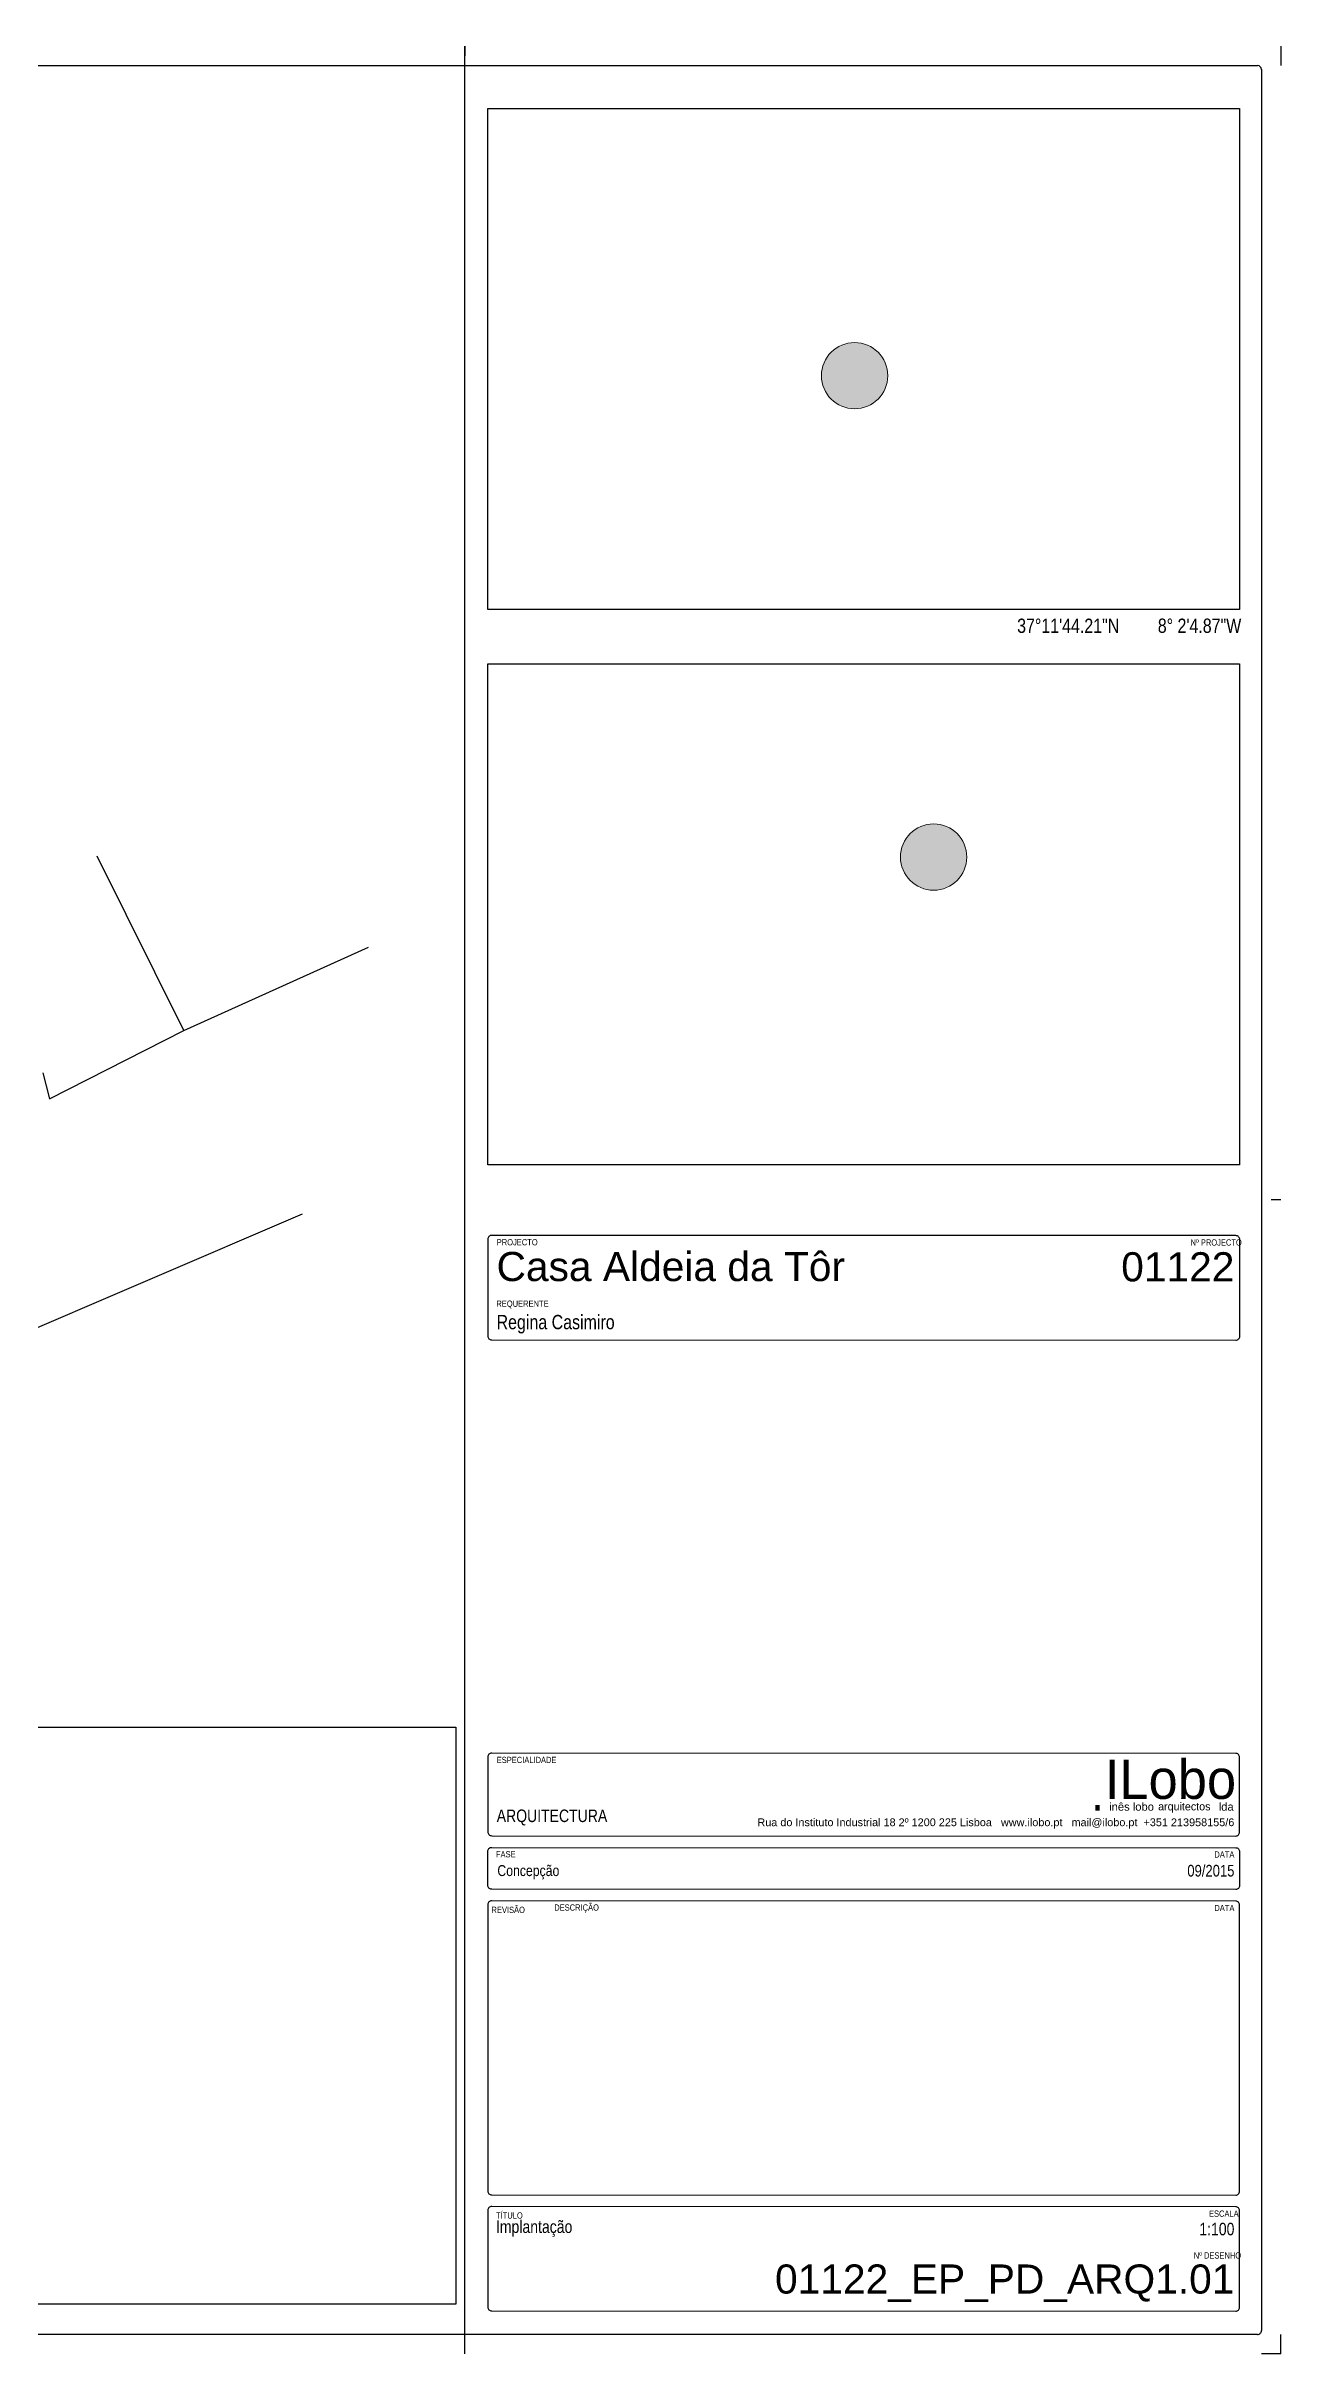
# Model space of a CAD drawing. Header units: metres. Extents: x 0 to 84.5, y 0 to 59.4.
# Drawn here: x 52.7 to 84.5, y 0 to 59.4 of the extents above; entities that cross this region are included whole.
import ezdxf
from ezdxf.xclip import XClip

# ---------------------------------------------------------------- set-up
doc = ezdxf.new("R2010")
doc.units = ezdxf.units.M
doc.header["$MEASUREMENT"] = 0
doc.header["$XCLIPFRAME"] = 0
doc.set_wipeout_variables(frame=1)
doc.linetypes.add('Wipeout_Contour', pattern=[1, 0, -1])
for name, color, linetype in [('A-Arquitectura', 7, 'Continuous'), ('A-Folha rótulo', 7, 'Continuous'), ('A-Percursos', 7, 'Continuous')]:
    doc.layers.add(name, color=color, linetype=linetype)
doc.styles.add('GENERATED_STYLE_3', font='arial.ttf')
doc.styles.add('GENERATED_STYLE_5', font='swiss.ttf')
picture_1 = doc.add_image_def('image1.jpg', size_in_pixel=(1106, 737))
picture_2 = doc.add_image_def('image2.jpg', size_in_pixel=(1106, 737))
picture_3 = doc.add_image_def('image3.tif', size_in_pixel=(2483, 1755))

# ---------------------------------------------------------------- blocks, each defined once
blk = doc.blocks.new('Desenho_1_2', base_point=(0.29596, 0.24915))
at = {"color": 254, "linetype": 'Wipeout_Contour', "lineweight": 0, "ltscale": 3.557082}
blk.add_wipeout([(0, 0), (0.845, 0), (0.845, 0.594), (0, 0.594)], dxfattribs=at)
at = {"layer": 'A-Percursos', "linetype": 'Continuous', "lineweight": 0, "ltscale": 1000}
for points in [[(0.74382, 0.50918, 1), (0.72676, 0.50918, 1)], [(0.76417, 0.38527, 1), (0.74711, 0.38527, 1)]]:
    blk.add_hatch(color=8, dxfattribs=at).paths.add_polyline_path(points)
at = {"layer": 'A-Arquitectura', "linetype": 'Continuous', "ltscale": 1000}
for p, q in [((0.56269, 0.34066), (0.54039, 0.38553)), ((0.56269, 0.34066), (0.61023, 0.36206)), ((0.52807, 0.32301), (0.56269, 0.34066)), ((0.52638, 0.32976), (0.52807, 0.32301)), ((0.59309, 0.29337), (0.44844, 0.23128))]:
    blk.add_line(p, q, dxfattribs=at)
at = {"layer": 'A-Folha rótulo', "linetype": 'Continuous', "ltscale": 1000}
for p, q in [((0.635, 0.594), (0.635, 0.5915)), ((0.845, 0.594), (0.845, 0.589)), ((0.006, 0.589), (0.839, 0.589)), ((0.84, 0.588), (0.84, 0.006)), ((0.845, 0.297), (0.8425, 0.297)), ((0.839, 0.005), (0.006, 0.005)), ((0.635, 0), (0.635, 0.0025)), ((0.845, 0), (0.845, 0.005)), ((0.845, 0), (0.845, 0.005)), ((0.845, 0), (0.845, 0.005)), ((0.845, 0), (0.845, 0.005)), ((0.845, 0), (0.84, 0)), ((0.845, 0), (0.84, 0)), ((0.845, 0), (0.84, 0))]:
    blk.add_line(p, q, dxfattribs=at)
at = {"layer": 'A-Folha rótulo', "linetype": 'Continuous', "ltscale": 1000, "flags": 128}
for points in [[(0.64189, 0.2879, 0.414214), (0.64089, 0.2869)], [(0.83443, 0.28683, 0.414214), (0.83343, 0.28783)], [(0.64089, 0.26201, 0.414214), (0.64189, 0.26101)], [(0.83343, 0.26093, 0.414214), (0.83443, 0.26193)], [(0.64189, 0.15464, 0.414214), (0.64089, 0.15364)], [(0.83439, 0.15357, 0.414214), (0.83339, 0.15457)], [(0.64089, 0.13437, 0.414214), (0.64189, 0.13337)], [(0.83339, 0.13329, 0.414214), (0.83439, 0.13429)], [(0.64089, 0.12937, -0.414214), (0.64189, 0.13037)], [(0.83339, 0.13029, -0.414214), (0.83439, 0.12929)], [(0.64189, 0.11961, -0.414214), (0.64089, 0.12061)], [(0.83439, 0.12053, -0.414214), (0.83339, 0.11953)], [(0.64189, 0.11661, 0.414214), (0.64089, 0.11561)], [(0.83439, 0.11553, 0.414214), (0.83339, 0.11653)], [(0.64089, 0.04193, 0.414214), (0.64189, 0.04093)], [(0.83339, 0.04086, 0.414214), (0.83439, 0.04186)], [(0.64189, 0.03793, 0.414214), (0.64089, 0.03693)], [(0.83439, 0.03686, 0.414214), (0.83339, 0.03786)], [(0.64089, 0.01204, 0.414214), (0.64189, 0.01104)], [(0.83339, 0.01096, 0.414214), (0.83439, 0.01196)]]:
    blk.add_lwpolyline(points, format="xyb", dxfattribs=at)
for points in [[(0.64089, 0.2869), (0.64089, 0.26201)], [(0.83343, 0.28783), (0.64189, 0.2879)], [(0.83443, 0.26193), (0.83443, 0.28683)], [(0.64189, 0.26101), (0.83343, 0.26093)], [(0.83339, 0.15457), (0.64189, 0.15464)], [(0.64089, 0.15364), (0.64089, 0.13437)], [(0.83439, 0.13429), (0.83439, 0.15357)], [(0.64189, 0.13337), (0.83339, 0.13329)], [(0.64089, 0.12061), (0.64089, 0.12937)], [(0.64189, 0.13037), (0.83339, 0.13029)], [(0.83439, 0.12929), (0.83439, 0.12053)], [(0.83339, 0.11953), (0.64189, 0.11961)], [(0.64089, 0.11561), (0.64089, 0.04193)], [(0.83339, 0.11653), (0.64189, 0.11661)], [(0.83439, 0.04186), (0.83439, 0.11553)], [(0.64089, 0.03693), (0.64089, 0.01204)], [(0.64189, 0.04093), (0.83339, 0.04086)], [(0.83339, 0.03786), (0.64189, 0.03793)], [(0.83439, 0.01196), (0.83439, 0.03686)], [(0.64189, 0.01104), (0.83339, 0.01096)]]:
    blk.add_lwpolyline(points, dxfattribs=at)
at = {"layer": 'A-Folha rótulo', "linetype": 'Continuous', "ltscale": 1000}
for centre, start, end in [((0.839, 0.588), 0, 90), ((0.839, 0.006), 269.94512, 0)]:
    blk.add_arc(centre, 0.001, start, end, dxfattribs=at)
at = {"layer": 'A-Percursos', "color": 255, "linetype": 'Continuous', "lineweight": 20, "ltscale": 1000}
for centre, start, end in [((0.73529, 0.50918), 0, 180), ((0.73529, 0.50918), 180, 0), ((0.75564, 0.38527), 0, 180), ((0.75564, 0.38527), 180, 0)]:
    blk.add_arc(centre, 0.00853, start, end, dxfattribs=at)
at = {"layer": 'A-Folha rótulo', "linetype": 'Continuous'}
for s, insert, char_height, attachment_point, style in [('\\A1;{\\W0.800000x;\\fArial|b0|i0|c0|p34; 37°11\'44.21"N}', (0.77599, 0.44292), 0.0036797, 7, 'GENERATED_STYLE_3'), ('\\A1;{\\W0.800000x;\\fArial|b0|i0|c0|p34;  8° 2\'4.87"W}', (0.81105, 0.44293), 0.0036797, 7, 'GENERATED_STYLE_3'), ('\\A1;{\\W0.750000x;\\fArial|b0|i0|c0|p34;PROJECTO}', (0.64319, 0.2853), 0.0016138, 7, 'GENERATED_STYLE_3'), ('\\A1;{\\W0.750000x;\\fArial|b0|i0|c0|p34;Nº PROJECTO}', (0.82178, 0.28523), 0.0016138, 7, 'GENERATED_STYLE_3'), ('\\A1;{\\fArial|b0|i0|c0|p34;Casa Aldeia da Tôr}', (0.64315, 0.27602), 0.0074999, 7, 'GENERATED_STYLE_3'), ('\\A1;{\\fArial|b0|i0|c0|p34;01122}', (0.83305, 0.27595), 0.0075, 9, 'GENERATED_STYLE_3'), ('\\A1;{\\W0.750000x;\\fArial|b0|i0|c0|p34;REQUERENTE}', (0.6431, 0.26907), 0.0016138, 7, 'GENERATED_STYLE_3'), ('\\A1;{\\W0.800000x;\\fArial|b0|i0|c0|p34;Regina Casimiro}', (0.64315, 0.26263), 0.0036797, 7, 'GENERATED_STYLE_3'), ('\\A1;{\\W0.750000x;\\fArial|b0|i0|c0|p34;ESPECIALIDADE}', (0.64319, 0.15204), 0.0016138, 7, 'GENERATED_STYLE_3'), ('\\A1;{\\W0.800000x;\\fArial|b0|i0|c0|p34;ARQUITECTURA}', (0.64319, 0.13599), 0.0032277, 7, 'GENERATED_STYLE_3'), ('\\A1;{\\fSwis721 BT|b0|i0|c0|p34;Rua do Instituto Industrial 18 2º 1200 225 Lisboa   www.ilobo.pt   mail@ilobo.pt  +351 213958155/6}', (0.83303, 0.13522), 0.002, 9, 'GENERATED_STYLE_5'), ('\\A1;{\\fSwis721 BT|b0|i0|c0|p34;inês lobo }', (0.80082, 0.13978), 0.0020593, 7, 'GENERATED_STYLE_5'), ('\\A1;{\\fSwis721 BT|b0|i0|c0|p34; lda}', (0.82823, 0.13978), 0.0020593, 7, 'GENERATED_STYLE_5'), ('\\A1;{\\W0.750000x;\\fArial|b0|i0|c0|p34;FASE}', (0.64299, 0.12777), 0.0016138, 7, 'GENERATED_STYLE_3'), ('\\A1;{\\W0.800000x;\\pt0.00987778,0.0197556,0.0296333,0.0395111,0.0493889,0.0592667,0.0691444,0.0790222,0.0889,0.0987778;\\fArial|b0|i0|c0|p34;Concepção }', (0.65133, 0.12211), 0.00282222, 8, 'GENERATED_STYLE_3'), ('\\A1;{\\W0.800000x;\\fArial|b0|i0|c0|p34;09/2015}', (0.83305, 0.12282), 0.0030001, 9, 'GENERATED_STYLE_3'), ('\\A1;{\\W0.750000x;\\fArial|b0|i0|c0|p34;DATA}', (0.83305, 0.12772), 0.0016138, 9, 'GENERATED_STYLE_3'), ('\\A1;{\\W0.750000x;\\fArial|b0|i0|c0|p34;REVISÃO}', (0.65045, 0.11345), 0.0016138, 9, 'GENERATED_STYLE_3'), ('\\A1;{\\W0.750000x;\\fArial|b0|i0|c0|p34;DESCRIÇÃO}', (0.6695, 0.11358), 0.0016138, 9, 'GENERATED_STYLE_3'), ('\\A1;{\\W0.750000x;\\fArial|b0|i0|c0|p34;DATA}', (0.83305, 0.11396), 0.0016138, 9, 'GENERATED_STYLE_3'), ('\\A1;{\\W0.750000x;\\fArial|b0|i0|c0|p34;TÍTULO}', (0.64302, 0.03478), 0.0016138, 7, 'GENERATED_STYLE_3'), ('\\A1;{\\W0.750000x;\\fArial|b0|i0|c0|p34;ESCALA}', (0.8265, 0.03526), 0.0016138, 7, 'GENERATED_STYLE_3'), ('\\A1;{\\W0.800000x;\\fArial|b0|i0|c0|p34;Implantação}', (0.64299, 0.03012), 0.0032319, 7, 'GENERATED_STYLE_3'), ('\\A1;{\\W0.800000x;\\fArial|b0|i0|c0|p34;1:100}', (0.83305, 0.03046), 0.0032277, 9, 'GENERATED_STYLE_3'), ('\\A1;{\\W0.750000x;\\fArial|b0|i0|c0|p34;Nº DESENHO}', (0.82258, 0.0245), 0.0016138, 7, 'GENERATED_STYLE_3'), ('\\A1;{\\fArial|b0|i0|c0|p34;01122\\fArial|b0|i0|c0|p34;_\\fArial|b0|i0|c0|p34;EP\\fArial|b0|i0|c0|p34;_PD_\\fArial|b0|i0|c0|p34;ARQ1.01}', (0.83305, 0.01334), 0.0075, 9, 'GENERATED_STYLE_3')]:
    blk.add_mtext(s, dxfattribs=dict(at, insert=insert, char_height=char_height, attachment_point=attachment_point, style=style))
for s, insert, char_height, attachment_point in [('\\A1;{\\Ft;ILobo}', (0.83349, 0.1427), 0.0101026, 9), ('\\A1;{\\Ft;.}', (0.79949, 0.13982), 0.0090923, 9), ('\\A1;{\\Ft;arquitectos}', (0.81342, 0.13926), 0.0020593, 7)]:
    blk.add_mtext(s, dxfattribs=dict(at, insert=insert, char_height=char_height, attachment_point=attachment_point))
at = {"layer": 'A-Folha rótulo'}
image = blk.add_image(picture_1, insert=(0.64089, 0.44902), size_in_units=(0.1935, 0.12894), dxfattribs=at)
image.set_boundary_path([(-0.5, -0.5), (1105.5, 736.5)])
image = blk.add_image(picture_2, insert=(0.64089, 0.30607), size_in_units=(0.1935, 0.12894), dxfattribs=at)
image.set_boundary_path([(-0.5, -0.5), (1105.5, 736.5)])
at = {"color": 254, "linetype": 'Wipeout_Contour', "lineweight": 0, "ltscale": 3.31738}
blk.add_wipeout([(0.42252, 0.01276), (0.63271, 0.01276), (0.63271, 0.16135), (0.42252, 0.16135)], dxfattribs=at)
at = {"layer": 'A-Folha rótulo', "linetype": 'Continuous', "ltscale": 1000}
blk.add_line((0.635, 0.0025), (0.635, 0.594), dxfattribs=at)
at = {"layer": 'A-Folha rótulo'}
image = blk.add_image(picture_3, insert=(0.42252, 0.01276), size_in_units=(0.21018, 0.14859), dxfattribs=at)
image.set_boundary_path([(-0.5, -0.5), (2482.5, 1754.5)])

msp = doc.modelspace()

# ---------------------------------------------------------------- block references
at = {"color": 33, "linetype": 'Continuous', "lineweight": 0, "ltscale": 1000, "true_color": 0xa79d7c}
ref = msp.add_blockref('Desenho_1_2', (29.596, 24.915), dxfattribs=dict(at, xscale=100, yscale=100, zscale=100))
XClip(ref).set_block_clipping_path([(0, 0), (0.845, 0.594)])

doc.saveas('drawing.dxf')
